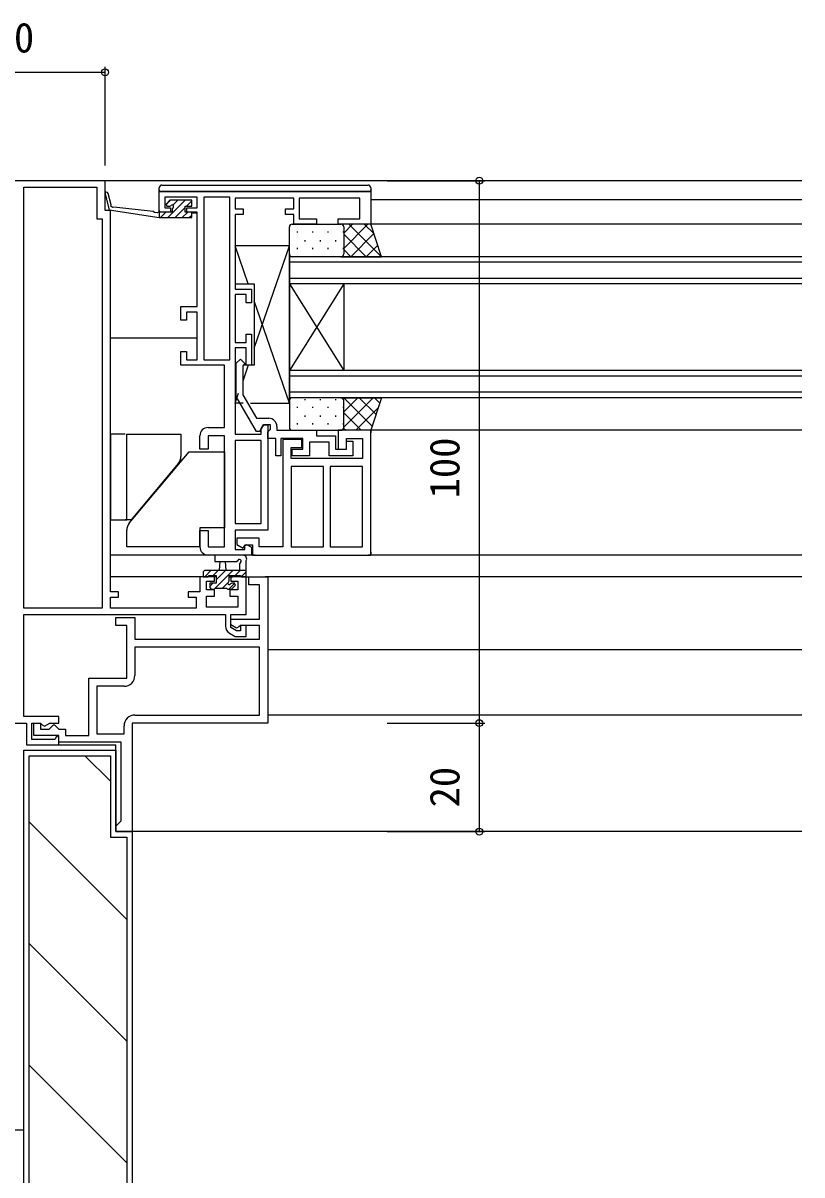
# Model space of a CAD drawing. Units: millimetres, scale not verified. Extents: x -437 to 438, y -344 to 341.
# Drawn here: x 25.5 to 169.1, y -212 to 0.4 of the extents above; entities that cross this region are included whole.
import ezdxf
from ezdxf.enums import TextEntityAlignment as Align

# ---------------------------------------------------------------- set-up
doc = ezdxf.new("R2010")
doc.units = ezdxf.units.MM
doc.header["$LTSCALE"] = 2
for name, color, linetype in [('0-2_YKK_11', 7, 'Continuous'), ('0-3_YKK_12', 2, 'Continuous'), ('0-4_YKK_13', 4, 'Continuous'), ('0-5_YKK_D', 6, 'Continuous'), ('0-7_YSS_K', 3, 'Continuous')]:
    doc.layers.add(name, color=color, linetype=linetype)
doc.styles.add('ＭＳ ゴシック', font='')
doc.styles.get('ＭＳ ゴシック').set_extended_font_data('MS Gothic')

msp = doc.modelspace()

# ---------------------------------------------------------------- linework, layer by layer
at = {"layer": '0-2_YKK_11'}
for p, q in [((54.6, -80.488), (54.6, -79.508)), ((49.807, -86.2), (49.595, -86.2))]:
    msp.add_line(p, q, dxfattribs=at)
for points in [[(41.6, -104.5), (41.6, -34.2), (40.6, -34.2), (40.6, -28.7), (10.6, -28.7)], [(50.6, -30.7), (89.6, -30.7), (89.6, -36.7), (83.6, -36.7), (83.6, -35.7), (87.6, -35.7), (87.6, -31.9), (76.4, -31.9), (76.4, -35.7), (79.6, -35.7), (79.6, -36.7), (75.4, -36.7), (75.4, -34.9), (73.9, -34.9), (73.9, -33.9), (75.4, -33.9), (75.4, -31.9), (64.6, -31.9), (64.6, -33.9), (66.1, -33.9), (66.1, -34.9), (64.6, -34.9), (64.6, -48.7), (67.6, -48.7), (67.6, -51.2), (66.6, -51.2), (66.6, -49.7), (64.6, -49.7), (64.6, -58.5), (66.6, -58.5), (66.6, -57), (67.6, -57), (67.6, -62.7), (66.6, -62.7), (66.6, -59.5), (64.6, -59.5), (64.6, -75.4), (69.4, -75.4), (69.4, -74.393), (69.8, -73.7)], [(59.6, -74.2), (62.6, -74.2), (62.6, -62.7), (54.6, -62.7), (54.6, -60.2), (55.6, -60.2), (55.6, -61.7), (57.6, -61.7), (57.6, -52.9), (55.6, -52.9), (55.6, -54.4), (54.6, -54.4), (54.6, -51.9), (57.6, -51.9), (57.6, -34.5), (55.7, -34.5), (55.7, -33.7), (57.6, -33.7), (57.6, -31.7), (51.6, -31.7), (51.6, -33.7), (52.7, -33.7), (52.7, -34.5), (50.6, -34.5), (50.6, -30.7)], [(68.507, -74.9), (64.8, -68.479), (64.8, -62.351), (65.576, -61.576), (66.424, -62.424), (66, -62.849), (66, -68.157), (68.507, -72.5), (70.8, -72.5)], [(69.8, -73.7), (70.6, -73.7), (70.6, -93.1), (64.6, -93.1), (64.6, -96.7), (66.4, -96.7), (66.4, -95.927), (66.7, -95.754), (67.6, -96.273), (67.6, -97.7), (59.6, -97.7)], [(72.3, -74), (72.3, -74.7), (79.6, -74.7), (79.6, -75.7), (83.1, -75.7), (83.1, -78.2), (85.1, -78.2), (85.1, -76.7), (86.3, -76.7), (86.3, -79.4), (81.9, -79.4), (81.9, -76.9), (78.3, -76.9), (78.3, -79.4), (75.1, -79.4), (75.1, -78.2), (77.1, -78.2), (77.1, -76.2), (73, -76.2), (73, -79.4), (72.1, -79.4), (72.1, -76.2), (70.6, -76.2), (70.6, -75), (70.9, -74.7), (71.1, -74.5), (71.1, -73.7), (69.8, -73.7), (69.107, -74.9), (68.507, -74.9)], [(44.3, -75.45), (41.6, -75.45), (41.6, -76.45), (41.6, -90.2), (41.6, -91.2), (44.6, -91.2), (44.6, -90.2), (44.6, -76.45), (44.6, -75.45), (54.6, -75.45), (54.6, -79.508)], [(58.1, -96.2), (58.1, -93.2), (59.6, -93.2), (59.6, -96.2), (62.6, -96.2), (62.6, -75.7), (59.6, -75.7), (59.6, -78.2), (58.1, -78.2), (58.1, -75.7)], [(45.068, -91.848), (56.1, -78.7), (62.6, -78.7), (62.6, -79.2), (62.6, -92.7), (58.1, -92.7), (58.1, -95.7), (58.1, -96.2), (44.6, -96.2), (44.6, -93.133)], [(54.132, -80.794), (45.4, -91.2), (44.3, -91.2)], [(70.6, -101.7), (70.6, -128.7), (45.6, -128.7), (45.6, -148.7), (42.6, -148.7), (42.6, -147.7), (43.1, -147.2), (43.6, -146.7), (43.6, -132.2), (32.1, -132.2), (32.1, -131), (27.5, -131), (27.5, -128.7), (28.7, -128.7), (28.7, -129.8), (30.3, -129.8), (30.6, -129.5), (31.1, -129), (31.3, -129), (31.8, -129.5), (32.1, -129.8), (33.3, -129.8), (33.3, -131), (37.6, -131), (37.6, -120.4), (44.6, -120.4), (44.6, -110.7), (42.6, -110.7), (42.6, -109.2), (46.1, -109.2), (46.1, -113.2), (69.1, -113.2), (69.1, -110.7), (65.596, -110.7), (65.3, -110.95), (64.854, -111.16), (63.8, -110.551), (63.8, -109.5), (69.1, -109.5), (69.1, -103.2)], [(63.55, -112.094), (64.6, -112.7), (66.6, -112.7), (66.6, -110.7), (65.6, -110.7), (65.6, -111.7), (64.868, -111.7), (63.8, -111.083), (63.8, -108.7), (66.6, -108.7), (66.6, -101.7), (63.8, -101.7), (63.8, -102.5), (65.1, -102.5), (65.1, -104.1), (63.6, -104.1), (63.6, -105.3), (65.1, -105.3), (65.1, -107.3), (59.3, -107.3), (59.3, -105.3), (60.8, -105.3), (60.8, -104.1), (59.3, -104.1), (59.3, -102.5), (60.8, -102.5), (60.8, -101.7), (58.1, -101.7), (58.1, -104.5), (55.9, -104.5), (55.9, -105.5), (57.4, -105.5), (57.4, -107.5), (41.6, -107.5), (41.6, -105.5), (43.1, -105.5), (43.1, -104.5), (41.6, -104.5)], [(69.1, -103.2), (67.1, -103.2), (67.1, -101.7), (70.6, -101.7)], [(30.42, -128.7), (32.1, -128.7), (32.1, -127.5), (25.6, -127.5), (25.6, -108.7), (62.8, -108.7), (62.8, -110.795)], [(46.1, -127.2), (69.1, -127.2), (69.1, -114.7), (46.1, -114.7), (46.1, -119.9)], [(44.1, -121.9), (39.1, -121.9), (39.1, -130.7), (44.1, -130.7), (44.1, -129.2)], [(15.6, -128.7), (26.1, -128.7), (26.1, -132.7), (32.1, -132.7), (32.1, -131.27), (31.655, -131.151), (31.338, -131.7), (27.1, -131.7), (27.1, -128.7), (28.7, -128.7), (29, -129), (29.45, -129.26), (30.42, -128.7)]]:
    msp.add_lwpolyline(points, dxfattribs=at)
for points in [[(25.6, -107.5), (25.6, -29.9), (39.1, -29.9), (39.1, -35.7), (40.1, -35.7), (40.1, -107.5)], [(58.8, -31.7), (58.8, -61.7), (63.6, -61.7), (63.6, -31.7)], [(89.6, -97.7), (89.6, -74.7), (83.6, -74.7), (83.6, -78.2), (85.1, -78.2), (85.1, -76.2), (88.1, -76.2), (88.1, -79.9), (74.9, -79.9), (74.9, -77.9), (76.9, -77.9), (76.9, -76.4), (73.4, -76.4), (73.4, -96.2), (69, -96.2), (69, -94.6), (64.9, -94.6), (64.9, -95.747), (66.048, -96.41), (66.4, -95.8), (67.8, -95.8), (67.8, -97.7)], [(69.4, -91.9), (69.4, -76.6), (64.6, -76.6), (64.6, -91.9)], [(80.9, -96.2), (80.9, -81.4), (74.9, -81.4), (74.9, -96.2)], [(82.1, -81.4), (82.1, -96.2), (88.1, -96.2), (88.1, -81.4)]]:
    msp.add_lwpolyline(points, close=True, dxfattribs=at)
for centre, radius, start, end in [((59.6, -75.7), 1.5, 90.00001, 179.99999), ((70.8, -74), 1.5, 0.00001, 89.99999), ((52.6, -79.508), 2, 320, 0.00002), ((46.6, -93.133), 2, 140, 180.00002), ((59.6, -96.2), 1.5, 180.00001, 269.99999), ((64.3, -110.795), 1.5, 179.99999, 240.00001), ((44.1, -119.9), 2, 270, 0), ((46.1, -129.2), 2, 89.99998, 180.00002)]:
    msp.add_arc(centre, radius, start, end, dxfattribs=at)
at = {"layer": '0-3_YKK_12'}
for p, q in [((169.1, -28.7), (40.3, -28.7)), ((169.1, -32.2), (89.764, -32.2)), ((169.1, -36.7), (89.1, -36.7)), ((74.6, -42.7), (74.6, -68.7)), ((169.1, -42.7), (74.6, -42.7)), ((169.1, -43.7), (74.6, -43.7)), ((169.1, -46.7), (74.6, -46.7)), ((84.6, -47.7), (74.6, -63.7)), ((74.6, -47.7), (84.6, -63.7)), ((169.1, -47.7), (74.6, -47.7)), ((84.6, -47.7), (84.6, -63.7)), ((57.6, -57.7), (41.6, -57.7)), ((169.1, -63.7), (74.6, -63.7)), ((169.1, -64.7), (74.6, -64.7)), ((169.1, -67.7), (74.6, -67.7)), ((169.1, -68.7), (74.6, -68.7)), ((89.6, -74.7), (89.6, -75.2)), ((169.1, -74.7), (89.6, -74.7)), ((89.6, -97.2), (89.6, -97.7)), ((59.6, -97.7), (41.6, -97.7)), ((68.3, -97.7), (67.3, -97.7)), ((169.1, -97.7), (89.1, -97.7)), ((59, -101.7), (41.6, -101.7)), ((61.1, -101.7), (60.5, -101.7)), ((63.5, -101.7), (64.1, -101.7)), ((66.3, -101.7), (67.6, -101.7)), ((169.1, -101.7), (70.1, -101.7)), ((169.1, -115.2), (70.6, -115.2)), ((169.1, -127.2), (70.6, -127.2)), ((31.8, -132.7), (42.6, -132.7)), ((42.6, -147.7), (42.6, -132.7)), ((42.6, -148.2), (42.6, -148.7)), ((43.1, -148.7), (42.6, -148.7)), ((169.1, -148.7), (45.1, -148.7))]:
    msp.add_line(p, q, dxfattribs=at)
msp.add_lwpolyline([(26.1, -131.7), (26.1, -132.7), (27.1, -132.7)], dxfattribs=at)
at = {"layer": '0-4_YKK_13'}
for p, q in [((51.1, -29.5), (89.1, -29.5)), ((50.6, -30.4), (50.6, -30)), ((50.6, -31), (50.6, -30.4)), ((51.1, -30.7), (50.9, -30.7)), ((89.6, -30), (89.6, -30.4)), ((89.6, -30.4), (89.6, -31)), ((52.662, -32.302), (51.902, -33.062)), ((55.358, -32.3), (52.158, -35.5)), ((54.011, -32.3), (53.127, -33.185)), ((55.4, -33.605), (53.505, -35.5)), ((56.558, -32.447), (55.605, -33.4)), ((50.6, -34.2), (50.6, -34)), ((51.811, -34.5), (50.811, -35.5)), ((55.852, -34.5), (54.852, -35.5)), ((56.6, -35.099), (56.199, -35.5)), ((57.583, -34.7), (56.583, -34.7)), ((74.6, -42.2), (74.6, -37.2)), ((75.1, -36.7), (84.1, -36.7)), ((76.015, -38.055), (76.015, -38.255)), ((77.43, -36.7), (77.43, -36.84)), ((78.845, -38.055), (78.845, -38.255)), ((80.26, -36.7), (80.26, -36.84)), ((81.675, -38.055), (81.675, -38.255)), ((83.09, -36.7), (83.09, -36.84)), ((89.6, -36.7), (84.1, -36.7)), ((84.505, -38.055), (84.505, -38.255)), ((84.6, -38.357), (86.257, -36.7)), ((84.6, -41.185), (89.085, -36.7)), ((84.6, -37.2), (84.6, -42.2)), ((85.571, -36.7), (91.571, -42.7)), ((88.399, -36.7), (90.201, -38.502)), ((77.43, -39.67), (77.43, -39.87)), ((80.26, -39.67), (80.26, -39.87)), ((83.09, -39.67), (83.09, -39.87)), ((84.6, -38.558), (88.742, -42.7)), ((85.914, -42.7), (90.178, -38.435)), ((67.014, -47.7), (64.6, -40.7)), ((68.1, -59.55), (74.6, -40.7)), ((76.015, -41.085), (76.015, -41.285)), ((78.845, -41.085), (78.845, -41.285)), ((81.675, -41.085), (81.675, -41.285)), ((84.505, -41.085), (84.505, -41.285)), ((84.6, -41.386), (85.914, -42.7)), ((88.742, -42.7), (90.886, -40.557)), ((84.1, -42.7), (75.1, -42.7)), ((91.571, -42.7), (91.593, -42.678)), ((67.014, -62.7), (66, -65.64)), ((66.9, -62.7), (66.149, -62.7)), ((66.082, -69.7), (64.6, -69.7)), ((74.6, -69.2), (74.6, -74.2)), ((84.1, -68.7), (75.1, -68.7)), ((77.43, -68.97), (77.43, -69.17)), ((80.26, -68.97), (80.26, -69.17)), ((83.09, -68.97), (83.09, -69.17)), ((84.319, -68.751), (84.37, -68.7)), ((84.6, -71.298), (87.198, -68.7)), ((84.6, -74.126), (90.026, -68.7)), ((84.6, -74.2), (84.6, -69.2)), ((84.629, -68.7), (89.857, -73.928)), ((87.458, -68.7), (90.564, -71.807)), ((90.286, -68.7), (91.272, -69.685)), ((76.015, -70.385), (76.015, -70.585)), ((77.43, -72), (77.43, -72.2)), ((78.845, -70.385), (78.845, -70.585)), ((80.26, -72), (80.26, -72.2)), ((81.675, -70.385), (81.675, -70.585)), ((83.09, -72), (83.09, -72.2)), ((84.505, -70.385), (84.505, -70.585)), ((84.6, -71.499), (87.801, -74.7)), ((86.855, -74.7), (90.973, -70.582)), ((76.015, -73.415), (76.015, -73.615)), ((78.845, -73.415), (78.845, -73.615)), ((81.675, -73.415), (81.675, -73.615)), ((84.505, -73.415), (84.505, -73.615)), ((84.587, -74.314), (84.973, -74.7)), ((75.1, -74.7), (84.1, -74.7)), ((89.6, -74.7), (84.1, -74.7)), ((58.996, -101.7), (60.195, -100.5)), ((59, -100.5), (66.6, -100.5)), ((60.543, -101.5), (61.543, -100.5)), ((60.937, -103.8), (64.237, -100.5)), ((61.1, -102.29), (62.89, -100.5)), ((63.5, -101.5), (65.5, -101.5)), ((64.584, -101.5), (65.584, -100.5)), ((65.731, -101.7), (66.6, -100.831)), ((59.9, -103.49), (60.49, -102.9)), ((59.9, -103.7), (60.2, -104)), ((60.741, -103.996), (60.896, -103.841)), ((62.284, -103.8), (63.263, -102.821)), ((63, -103.8), (63.2, -104)), ((63.431, -104), (64.475, -102.956))]:
    msp.add_line(p, q, dxfattribs=at)
for points in [[(40.61, -31.176), (41.368, -34.052), (50.6, -35.5)], [(50.6, -34.5), (50.493, -34.488), (50.23, -34.593), (49.733, -34.537), (49.5, -34.376), (42.244, -33.559), (41.992, -33.652), (41.69, -33.39), (41.745, -33.128), (41.19, -31.023)], [(89.3, -30.7), (89.1, -30.7), (51.1, -30.7)], [(50.6, -35.5), (56.6, -35.5), (56.6, -34.5), (55.4, -34.5), (55.4, -33.4), (56.6, -33.4), (56.6, -32.3), (52.576, -32.3), (51.864, -33.012), (52.024, -33.4), (52.539, -33.4), (52.79, -33.264)], [(53.136, -33.61), (53, -33.861), (53, -34.5), (50.6, -34.5), (50.6, -35.5)], [(84.1, -42.7), (91.6, -42.7), (89.6, -36.7)], [(74.6, -69.7), (74.6, -40.7), (64.6, -40.7), (64.6, -47.7), (68.1, -47.7), (68.1, -62.7), (67.3, -62.7)], [(67.406, -69.7), (74.6, -69.7), (68.1, -50.85)], [(64.8, -62.7), (64.6, -62.7), (64.6, -69.7), (65.23, -67.872)], [(84.1, -68.7), (91.6, -68.7), (89.6, -74.7)], [(65.5, -101.5), (65.7, -101.7), (66.6, -101.7), (66.6, -98.72), (66.75, -98.46), (66.545, -97.905), (66.262, -97.805), (66.034, -97.7), (60.873, -97.7), (60.872, -98.9), (64.833, -98.903), (65.117, -98.701)], [(61.7, -100.5), (61.843, -98.9), (62.757, -98.9), (62.9, -100.5)], [(65.55, -99.06), (65.4, -99.32), (65.4, -100.5)], [(59, -100.5), (58.7, -100.8), (58.7, -101.7), (59.6, -101.7), (59.8, -101.5), (61.1, -101.5), (61.1, -102.9), (59.9, -102.9), (59.9, -103.7)], [(63.364, -102.69), (63.5, -102.439), (63.5, -101.5)], [(60.2, -104), (60.7, -104), (60.9, -103.8), (63, -103.8)], [(63.2, -104), (63.924, -104), (64.654, -103.27), (64.5, -102.9), (63.961, -102.9), (63.71, -103.036)]]:
    msp.add_lwpolyline(points, dxfattribs=at)
for centre, radius, start, end in [((51.1, -30), 0.5, 90, 180), ((89.1, -30), 0.5, 0, 90), ((40.9, -31.099), 0.3, 14.76438, 194.76434), ((50.9, -30.4), 0.3, 180, 270), ((89.3, -30.4), 0.3, 270, 0), ((53, -33.4), 0.25, 303.05571, 146.94425), ((51.1, -34.2), 0.5, 180, 216.8699), ((75.1, -37.2), 0.5, 90, 180), ((84.1, -37.2), 0.5, 0, 90), ((75.1, -42.2), 0.5, 180, 270), ((84.1, -42.2), 0.5, 270, 0), ((75.1, -69.2), 0.5, 90, 180), ((84.1, -69.2), 0.5, 0, 90), ((75.1, -74.2), 0.5, 180, 270), ((84.1, -74.2), 0.5, 270, 0), ((65.4, -98.8), 0.3, 300.00001, 160.81027), ((63.5, -102.9), 0.25, 123.05573, 326.94427)]:
    msp.add_arc(centre, radius, start, end, dxfattribs=at)
at = {"layer": '0-5_YKK_D'}
for p, q in [((40.6, -25.9), (40.6, -7.7)), ((10.6, -8.7), (40.6, -8.7)), ((92.6, -28.7), (110.6, -28.7)), ((109.6, -28.7), (109.6, -128.7)), ((92.6, -128.7), (110.6, -128.7)), ((92.6, -128.7), (110.6, -128.7)), ((109.6, -128.7), (109.6, -148.7)), ((92.6, -148.7), (110.6, -148.7))]:
    msp.add_line(p, q, dxfattribs=at)
for centre in [(40.6, -8.7), (109.6, -28.7), (109.6, -128.7), (109.6, -128.7), (109.6, -148.7)]:
    msp.add_circle(centre, 0.637, dxfattribs=at)
at = {"layer": '0-7_YSS_K'}
for p, q in [((36.873, -134.7), (41.6, -139.427)), ((26.6, -146.878), (44.6, -164.878)), ((26.6, -169.328), (44.6, -187.328)), ((26.6, -191.779), (44.6, -209.779)), ((-72, -203.7), (25.6, -203.7))]:
    msp.add_line(p, q, dxfattribs=at)
for points in [[(25.6, -133.7), (42.6, -133.7), (42.6, -148.7), (45.6, -148.7), (45.6, -248.7), (25.6, -248.7), (25.6, -238.7), (30.6, -238.7), (30.6, -223.7), (25.6, -223.7)], [(26.6, -134.7), (41.6, -134.7), (41.6, -149.7), (44.6, -149.7), (44.6, -247.7), (26.6, -247.7), (26.6, -239.7), (31.6, -239.7), (31.6, -222.7), (26.6, -222.7)]]:
    msp.add_lwpolyline(points, close=True, dxfattribs=at)

# ---------------------------------------------------------------- texts
at = {"layer": '0-5_YKK_D', "style": 'ＭＳ ゴシック'}
msp.add_text('30', height=5.499, dxfattribs=at).set_placement((20.06, -6.7), align=Align.BOTTOM_LEFT)
for s, p in [('100', (107.6, -87.265)), ('20', (107.6, -144.24))]:
    msp.add_text(s, height=5.499, rotation=90, dxfattribs=at).set_placement(p, align=Align.BOTTOM_LEFT)

doc.saveas('drawing.dxf')
